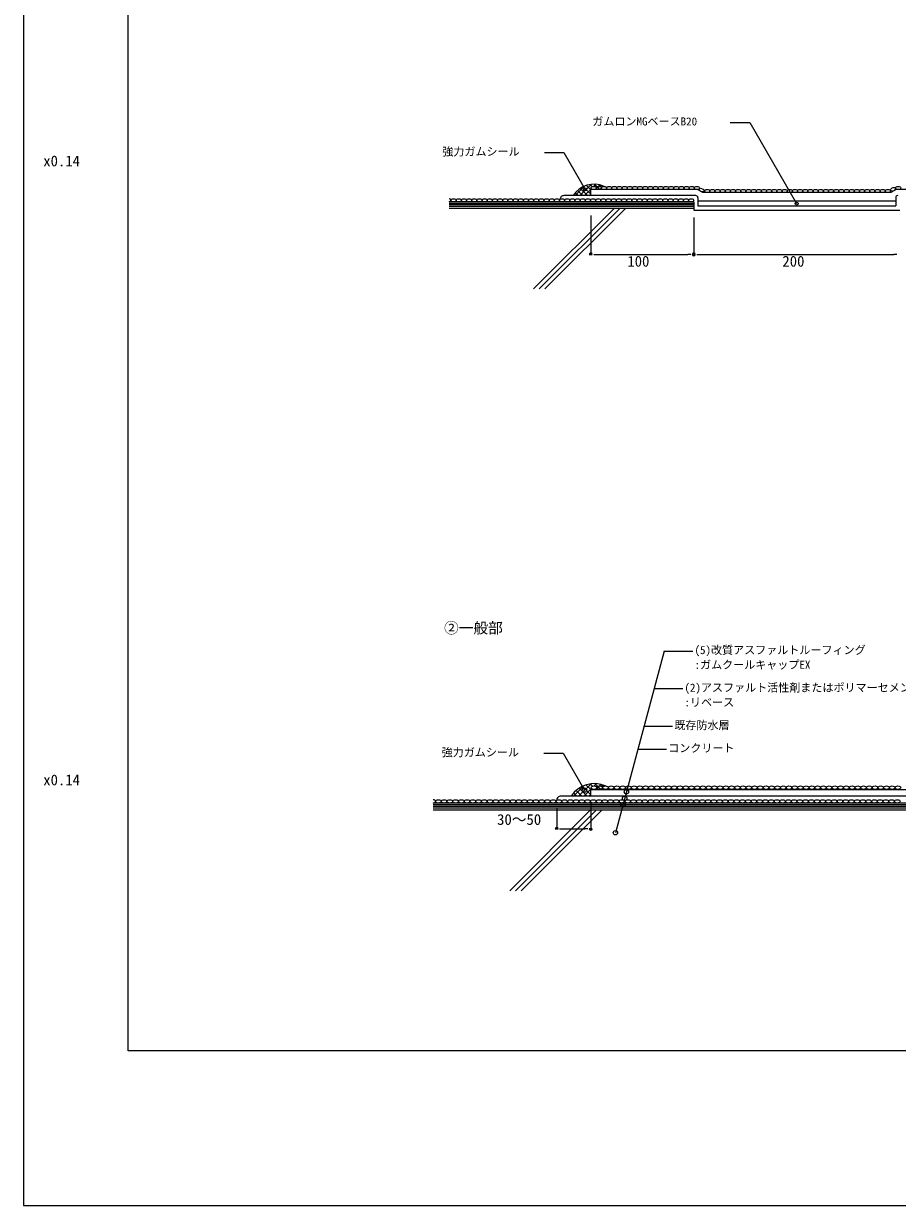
# Model space of a CAD drawing. Units: millimetres, scale not verified. Extents: x -105 to 105, y -149 to 148.
# Drawn here: x -105 to 13.7, y -148.5 to 12.2 of the extents above; entities that cross this region are included whole.
import ezdxf
from ezdxf.enums import TextEntityAlignment as Align

# ---------------------------------------------------------------- set-up
doc = ezdxf.new("R2010")
doc.units = ezdxf.units.MM
doc.header["$LTSCALE"] = 0.25
for name, color, linetype, lineweight in [('0-0_0', 7, 'Continuous', 18), ('0-1_WAKU', 7, 'Continuous', 18), ('0-3_KUTAI', 3, 'Continuous', 18), ('0-4_BOUSUI', 1, 'Continuous', 18), ('0-5_MOJI', 7, 'Continuous', 18), ('0-6_HATCH', 9, 'Continuous', 18)]:
    doc.layers.add(name, color=color, linetype=linetype, lineweight=lineweight)
doc.styles.add('ＭＳ ゴシック', font='')
doc.styles.get('ＭＳ ゴシック').set_extended_font_data('MS Gothic')

msp = doc.modelspace()

# ---------------------------------------------------------------- linework, layer by layer
at = {"layer": '0-0_0'}
for p, q in [((-28.1896, -19.2276), (-27.7896, -19.2276)), ((-27.5896, -19.2276), (-27.1896, -19.2276)), ((-14.3896, -19.2276), (-14.7896, -19.2276)), ((-13.7896, -19.2276), (-14.1896, -19.2276)), ((-14.1896, -19.2276), (-13.7896, -19.2276)), ((-13.5896, -19.2276), (-13.1896, -19.2276)), ((13.6104, -19.2276), (13.2104, -19.2276)), ((-32.8128, -97.3309), (-32.4128, -97.3309)), ((-32.2128, -97.3309), (-31.8128, -97.3309)), ((-28.3896, -97.3309), (-28.7896, -97.3309)), ((-27.7896, -97.3309), (-28.1896, -97.3309))]:
    msp.add_line(p, q, dxfattribs=at)
for centre, start, end in [((-27.9896, -19.2276), 0, 180), ((-13.9896, -19.2276), 0, 180), ((-13.9896, -19.2276), 180, 0), ((-32.6128, -97.3309), 0, 180), ((-27.9896, -97.3309), 180, 0)]:
    msp.add_arc(centre, 0.2, start, end, dxfattribs=at)
at = {"layer": '0-1_WAKU'}
for points in [[(-105.0423, -148.529), (104.9577, -148.529), (104.9577, 148.471), (-105.0423, 148.471)], [(-90.8423, 121.471), (93.4577, 121.471), (93.4577, -127.529), (-90.8423, -127.529)]]:
    msp.add_lwpolyline(points, close=True, dxfattribs=at)
at = {"layer": '0-3_KUTAI'}
for p, q in [((-13.9896, -12.9125), (-13.9896, -13.1925)), ((-13.9896, -13.1925), (14.0104, -13.1925)), ((-49.3815, -94.7652), (44.4577, -94.7652))]:
    msp.add_line(p, q, dxfattribs=at)
msp.add_lwpolyline([(-47.2423, -12.9125), (-13.9896, -12.9125), (-13.9896, -13.1925)], dxfattribs=at)
at = {"layer": '0-4_BOUSUI'}
for p, q in [((-13.7096, -11.2325), (-31.6484, -11.2325)), ((-27.9896, -11.2325), (-27.9896, -10.3925)), ((-13.9896, -12.0725), (-47.2423, -12.0725)), ((-13.9896, -12.2825), (-47.2423, -12.2825)), ((-13.9896, -12.4925), (-47.2423, -12.4925)), ((-13.9896, -12.7025), (-47.2423, -12.7025)), ((-13.9896, -12.0725), (-13.9896, -12.9125)), ((-13.4296, -11.5125), (-13.4296, -12.6325)), ((-13.4296, -11.9325), (13.4504, -11.9325)), ((-13.4296, -12.6325), (13.4504, -12.6325)), ((13.4504, -11.5125), (13.4504, -12.6325)), ((44.4577, -92.8985), (-32.0549, -92.8985)), ((-27.9896, -92.8985), (-27.9896, -91.9652)), ((-27.9896, -91.9652), (44.4577, -91.9652)), ((44.4577, -93.8318), (-49.3815, -93.8318)), ((44.4577, -94.0652), (-49.3815, -94.0652)), ((44.4577, -94.2985), (-49.3815, -94.2985)), ((44.4577, -94.5318), (-49.3815, -94.5318))]:
    msp.add_line(p, q, dxfattribs=at)
msp.add_lwpolyline([(44.4577, -10.3925), (13.4977, -10.3925), (12.7977, -10.8125), (-12.7769, -10.8125), (-13.4769, -10.3925), (-27.9896, -10.3925)], dxfattribs=at)
for centre, radius, start, end in [((-31.6767, -11.7055), 0.4738, 86.57759, 182.3989), ((-27.5543, -13.0515), 3.3689, 66.05564, 147.32093), ((-13.7096, -11.5125), 0.28, 0, 90), ((13.7304, -11.5125), 0.28, 90, 180), ((-27.5059, -94.9196), 3.7432, 66.05564, 147.32093), ((-32.0863, -93.424), 0.5265, 86.57759, 182.3989)]:
    msp.add_arc(centre, radius, start, end, dxfattribs=at)
for centre, major_axis in [((-27.5895, -10.1825), (-0.3509, 0)), ((-26.8882, -10.1825), (-0.3509, 0)), ((-26.187, -10.1825), (-0.3509, 0)), ((-25.4858, -10.1825), (-0.3509, 0)), ((-24.7845, -10.1825), (-0.3509, 0)), ((-24.0833, -10.1825), (-0.3509, 0)), ((-23.3821, -10.1825), (-0.3509, 0)), ((-22.6809, -10.1825), (-0.3509, 0)), ((-21.9796, -10.1825), (-0.3509, 0)), ((-21.2784, -10.1825), (-0.3509, 0)), ((-20.5772, -10.1825), (-0.3509, 0)), ((-19.8759, -10.1825), (-0.3509, 0)), ((-19.1747, -10.1825), (-0.3509, 0)), ((-18.4735, -10.1825), (-0.3509, 0)), ((-17.7722, -10.1825), (-0.3509, 0)), ((-17.071, -10.1825), (-0.3509, 0)), ((-16.3698, -10.1825), (-0.3509, 0)), ((-15.6685, -10.1825), (-0.3509, 0)), ((-14.9673, -10.1825), (-0.3509, 0)), ((-14.2661, -10.1825), (-0.3509, 0)), ((-13.5649, -10.1825), (-0.3509, 0)), ((-12.928, -10.4774), (-0.3104, 0.1637)), ((-12.1624, -10.6025), (-0.3509, 0)), ((-11.4612, -10.6025), (-0.3509, 0)), ((-10.7599, -10.6025), (-0.3509, 0)), ((-10.0587, -10.6025), (-0.3509, 0)), ((-9.3575, -10.6025), (-0.3509, 0)), ((-8.6562, -10.6025), (-0.3509, 0)), ((-7.955, -10.6025), (-0.3509, 0)), ((-7.2538, -10.6025), (-0.3509, 0)), ((-6.5526, -10.6025), (-0.3509, 0)), ((-5.8513, -10.6025), (-0.3509, 0)), ((-5.1501, -10.6025), (-0.3509, 0)), ((-4.4489, -10.6025), (-0.3509, 0)), ((-3.7476, -10.6025), (-0.3509, 0)), ((-3.0464, -10.6025), (-0.3509, 0)), ((-2.3452, -10.6025), (-0.3509, 0)), ((-1.6439, -10.6025), (-0.3509, 0)), ((-0.9427, -10.6025), (-0.3509, 0)), ((-0.2415, -10.6025), (-0.3509, 0)), ((0.4598, -10.6025), (-0.3509, 0)), ((1.161, -10.6025), (-0.3509, 0)), ((1.8622, -10.6025), (-0.3509, 0)), ((2.5634, -10.6025), (-0.3509, 0)), ((3.2647, -10.6025), (-0.3509, 0)), ((3.9659, -10.6025), (-0.3509, 0)), ((4.6671, -10.6025), (-0.3509, 0)), ((5.3684, -10.6025), (-0.3509, 0)), ((6.0696, -10.6025), (-0.3509, 0)), ((6.7708, -10.6025), (-0.3509, 0)), ((7.4721, -10.6025), (-0.3509, 0)), ((8.1733, -10.6025), (-0.3509, 0)), ((8.8745, -10.6025), (-0.3509, 0)), ((9.5757, -10.6025), (-0.3509, 0)), ((10.277, -10.6025), (-0.3509, 0)), ((10.9782, -10.6025), (-0.3509, 0)), ((11.6794, -10.6025), (-0.3509, 0)), ((12.3807, -10.6025), (-0.3509, 0)), ((13.0767, -10.3803), (-0.3133, -0.158)), ((13.7831, -10.1825), (-0.3509, 0)), ((-46.6213, -11.8625), (-0.3509, 0)), ((-45.9195, -11.8625), (-0.3509, 0)), ((-45.2178, -11.8625), (-0.3509, 0)), ((-44.516, -11.8625), (-0.3509, 0)), ((-43.8143, -11.8625), (-0.3509, 0)), ((-43.1125, -11.8625), (-0.3509, 0)), ((-42.4108, -11.8625), (-0.3509, 0)), ((-41.709, -11.8625), (-0.3509, 0)), ((-41.0072, -11.8625), (-0.3509, 0)), ((-40.3055, -11.8625), (-0.3509, 0)), ((-39.6037, -11.8625), (-0.3509, 0)), ((-38.902, -11.8625), (-0.3509, 0)), ((-38.2002, -11.8625), (-0.3509, 0)), ((-37.4985, -11.8625), (-0.3509, 0)), ((-36.7967, -11.8625), (-0.3509, 0)), ((-36.0949, -11.8625), (-0.3509, 0)), ((-35.3932, -11.8625), (-0.3509, 0)), ((-34.6914, -11.8625), (-0.3509, 0)), ((-33.9897, -11.8625), (-0.3509, 0)), ((-33.2879, -11.8625), (-0.3509, 0)), ((-32.5862, -11.8625), (-0.3509, 0)), ((-31.8844, -11.8625), (-0.3509, 0)), ((-31.1826, -11.8625), (-0.3509, 0)), ((-30.4809, -11.8625), (-0.3509, 0)), ((-29.7791, -11.8625), (-0.3509, 0)), ((-29.0774, -11.8625), (-0.3509, 0)), ((-28.3756, -11.8625), (-0.3509, 0)), ((-27.6739, -11.8625), (-0.3509, 0)), ((-26.9721, -11.8625), (-0.3509, 0)), ((-26.2704, -11.8625), (-0.3509, 0)), ((-25.5686, -11.8625), (-0.3509, 0)), ((-24.8668, -11.8625), (-0.3509, 0)), ((-24.1651, -11.8625), (-0.3509, 0)), ((-23.4633, -11.8625), (-0.3509, 0)), ((-22.7616, -11.8625), (-0.3509, 0)), ((-22.0598, -11.8625), (-0.3509, 0)), ((-21.3581, -11.8625), (-0.3509, 0)), ((-20.6563, -11.8625), (-0.3509, 0)), ((-19.9545, -11.8625), (-0.3509, 0)), ((-19.2528, -11.8625), (-0.3509, 0)), ((-18.551, -11.8625), (-0.3509, 0)), ((-17.8493, -11.8625), (-0.3509, 0)), ((-17.1475, -11.8625), (-0.3509, 0)), ((-16.4458, -11.8625), (-0.3509, 0)), ((-15.744, -11.8625), (-0.3509, 0)), ((-15.0422, -11.8625), (-0.3509, 0)), ((-14.3405, -11.8625), (-0.3509, 0)), ((-27.545, -91.7318), (-0.3899, 0)), ((-26.7659, -91.7318), (-0.3899, 0)), ((-25.9867, -91.7318), (-0.3899, 0)), ((-25.2076, -91.7318), (-0.3899, 0)), ((-24.4284, -91.7318), (-0.3899, 0)), ((-23.6493, -91.7318), (-0.3899, 0)), ((-22.8701, -91.7318), (-0.3899, 0)), ((-22.091, -91.7318), (-0.3899, 0)), ((-21.3118, -91.7318), (-0.3899, 0)), ((-20.5327, -91.7318), (-0.3899, 0)), ((-19.7536, -91.7318), (-0.3899, 0)), ((-18.9744, -91.7318), (-0.3899, 0)), ((-18.1953, -91.7318), (-0.3899, 0)), ((-17.4161, -91.7318), (-0.3899, 0)), ((-16.637, -91.7318), (-0.3899, 0)), ((-15.8578, -91.7318), (-0.3899, 0)), ((-15.0787, -91.7318), (-0.3899, 0)), ((-14.2995, -91.7318), (-0.3899, 0)), ((-13.5204, -91.7318), (-0.3899, 0)), ((-12.7407, -91.7318), (-0.3899, 0)), ((-11.9615, -91.7318), (-0.3899, 0)), ((-11.1824, -91.7318), (-0.3899, 0)), ((-10.4032, -91.7318), (-0.3899, 0)), ((-9.6241, -91.7318), (-0.3899, 0)), ((-8.8449, -91.7318), (-0.3899, 0)), ((-8.0658, -91.7318), (-0.3899, 0)), ((-7.2867, -91.7318), (-0.3899, 0)), ((-6.5075, -91.7318), (-0.3899, 0)), ((-5.7284, -91.7318), (-0.3899, 0)), ((-4.9492, -91.7318), (-0.3899, 0)), ((-4.1701, -91.7318), (-0.3899, 0)), ((-3.3909, -91.7318), (-0.3899, 0)), ((-2.6118, -91.7318), (-0.3899, 0)), ((-1.8326, -91.7318), (-0.3899, 0)), ((-1.0535, -91.7318), (-0.3899, 0)), ((-0.2743, -91.7318), (-0.3899, 0)), ((0.5048, -91.7318), (-0.3899, 0)), ((1.2845, -91.7318), (-0.3899, 0)), ((2.0637, -91.7318), (-0.3899, 0)), ((2.8428, -91.7318), (-0.3899, 0)), ((3.622, -91.7318), (-0.3899, 0)), ((4.4011, -91.7318), (-0.3899, 0)), ((5.1803, -91.7318), (-0.3899, 0)), ((5.9594, -91.7318), (-0.3899, 0)), ((6.7385, -91.7318), (-0.3899, 0)), ((7.5177, -91.7318), (-0.3899, 0)), ((8.2968, -91.7318), (-0.3899, 0)), ((9.076, -91.7318), (-0.3899, 0)), ((9.8551, -91.7318), (-0.3899, 0)), ((10.6343, -91.7318), (-0.3899, 0)), ((11.4134, -91.7318), (-0.3899, 0)), ((12.1926, -91.7318), (-0.3899, 0)), ((12.9717, -91.7318), (-0.3899, 0)), ((13.7508, -91.7318), (-0.3899, 0)), ((-48.6915, -93.5985), (-0.3899, 0)), ((-47.9118, -93.5985), (-0.3899, 0)), ((-47.132, -93.5985), (-0.3899, 0)), ((-46.3523, -93.5985), (-0.3899, 0)), ((-45.5726, -93.5985), (-0.3899, 0)), ((-44.7928, -93.5985), (-0.3899, 0)), ((-44.0131, -93.5985), (-0.3899, 0)), ((-43.2334, -93.5985), (-0.3899, 0)), ((-42.4537, -93.5985), (-0.3899, 0)), ((-41.6739, -93.5985), (-0.3899, 0)), ((-40.8942, -93.5985), (-0.3899, 0)), ((-40.1145, -93.5985), (-0.3899, 0)), ((-39.3347, -93.5985), (-0.3899, 0)), ((-38.555, -93.5985), (-0.3899, 0)), ((-37.7753, -93.5985), (-0.3899, 0)), ((-36.9955, -93.5985), (-0.3899, 0)), ((-36.2158, -93.5985), (-0.3899, 0)), ((-35.4361, -93.5985), (-0.3899, 0)), ((-34.6564, -93.5985), (-0.3899, 0)), ((-33.8766, -93.5985), (-0.3899, 0)), ((-33.0969, -93.5985), (-0.3899, 0)), ((-32.3172, -93.5985), (-0.3899, 0)), ((-31.5374, -93.5985), (-0.3899, 0)), ((-30.7577, -93.5985), (-0.3899, 0)), ((-29.978, -93.5985), (-0.3899, 0)), ((-29.1982, -93.5985), (-0.3899, 0)), ((-28.4185, -93.5985), (-0.3899, 0)), ((-27.6388, -93.5985), (-0.3899, 0)), ((-26.8591, -93.5985), (-0.3899, 0)), ((-26.0793, -93.5985), (-0.3899, 0)), ((-25.2996, -93.5985), (-0.3899, 0)), ((-24.5199, -93.5985), (-0.3899, 0)), ((-23.7401, -93.5985), (-0.3899, 0)), ((-22.9604, -93.5985), (-0.3899, 0)), ((-22.1807, -93.5985), (-0.3899, 0)), ((-21.4009, -93.5985), (-0.3899, 0)), ((-20.6212, -93.5985), (-0.3899, 0)), ((-19.8415, -93.5985), (-0.3899, 0)), ((-19.0618, -93.5985), (-0.3899, 0)), ((-18.282, -93.5985), (-0.3899, 0)), ((-17.5023, -93.5985), (-0.3899, 0)), ((-16.7226, -93.5985), (-0.3899, 0)), ((-15.9428, -93.5985), (-0.3899, 0)), ((-15.1631, -93.5985), (-0.3899, 0)), ((-14.3834, -93.5985), (-0.3899, 0)), ((-13.6036, -93.5985), (-0.3899, 0)), ((-12.8239, -93.5985), (-0.3899, 0)), ((-12.0448, -93.5985), (-0.3899, 0)), ((-11.2656, -93.5985), (-0.3899, 0)), ((-10.4865, -93.5985), (-0.3899, 0)), ((-9.7073, -93.5985), (-0.3899, 0)), ((-8.9282, -93.5985), (-0.3899, 0)), ((-8.149, -93.5985), (-0.3899, 0)), ((-7.3699, -93.5985), (-0.3899, 0)), ((-6.596, -93.5985), (-0.3899, 0)), ((-5.8163, -93.5985), (-0.3899, 0)), ((-5.0366, -93.5985), (-0.3899, 0)), ((-4.2568, -93.5985), (-0.3899, 0)), ((-3.4771, -93.5985), (-0.3899, 0)), ((-2.6974, -93.5985), (-0.3899, 0)), ((-1.9176, -93.5985), (-0.3899, 0)), ((-1.1379, -93.5985), (-0.3899, 0)), ((-0.3582, -93.5985), (-0.3899, 0)), ((0.4216, -93.5985), (-0.3899, 0)), ((1.2013, -93.5985), (-0.3899, 0)), ((1.9804, -93.5985), (-0.3899, 0)), ((2.7596, -93.5985), (-0.3899, 0)), ((3.5387, -93.5985), (-0.3899, 0)), ((4.3179, -93.5985), (-0.3899, 0)), ((5.097, -93.5985), (-0.3899, 0)), ((5.8762, -93.5985), (-0.3899, 0)), ((6.6553, -93.5985), (-0.3899, 0)), ((7.4292, -93.5985), (-0.3899, 0)), ((8.2089, -93.5985), (-0.3899, 0)), ((8.9886, -93.5985), (-0.3899, 0)), ((9.7684, -93.5985), (-0.3899, 0)), ((10.5481, -93.5985), (-0.3899, 0)), ((11.3278, -93.5985), (-0.3899, 0)), ((12.1076, -93.5985), (-0.3899, 0)), ((12.8873, -93.5985), (-0.3899, 0)), ((13.667, -93.5985), (-0.3899, 0))]:
    msp.add_ellipse(centre, major_axis=major_axis, ratio=0.598498, dxfattribs=at)
for centre, major_axis in [((-47.3231, -11.8625), (-0.3509, 0)), ((-49.4712, -93.5985), (-0.3899, 0))]:
    msp.add_ellipse(centre, major_axis=major_axis, ratio=0.598498, start_param=1.8029457, end_param=4.4802396, dxfattribs=at)
at = {"layer": '0-5_MOJI'}
for p, q in [((-27.9896, -13.9125), (-27.9896, -19.2276)), ((-13.9896, -14.1925), (-13.9896, -19.2276)), ((-13.9896, -14.1925), (-13.9896, -19.2276)), ((-27.1896, -19.2276), (-14.7896, -19.2276)), ((-13.1896, -19.2276), (13.2104, -19.2276)), ((-18.0103, -73.1504), (-24.6326, -97.8652)), ((-18.0103, -73.1504), (-14.1214, -73.1504)), ((-19.3798, -78.2616), (-15.491, -78.2616)), ((-20.7494, -83.3727), (-16.8605, -83.3727)), ((-21.583, -86.4838), (-17.6941, -86.4838)), ((-32.6128, -94.424), (-32.6128, -97.3309)), ((-27.9896, -93.8985), (-27.9896, -97.3309)), ((-31.8128, -97.3309), (-28.7896, -97.3309))]:
    msp.add_line(p, q, dxfattribs=at)
for points in [[(-9.0262, -1.2718), (-6.3865, -1.2718), (-0.0123, -12.3123)], [(-34.2819, -5.3762), (-31.6422, -5.3762), (-28.7548, -10.3772)], [(-34.3634, -87.0563), (-31.7237, -87.0563), (-28.8364, -92.0574)]]:
    msp.add_lwpolyline(points, dxfattribs=at)
for centre, radius in [((-28.7548, -10.3772), 0.2), ((-0.0123, -12.3123), 0.2), ((-28.8364, -92.0574), 0.3), ((-23.3824, -93.1994), 0.3), ((-23.1425, -92.3041), 0.3), ((-23.6068, -94.0366), 0.3), ((-24.6326, -97.8652), 0.3)]:
    msp.add_circle(centre, radius, dxfattribs=at)
at = {"layer": '0-6_HATCH'}
for p, q in [((-30.3235, -11.2325), (-30.3637, -11.1923)), ((-30.0984, -11.2325), (-28.779, -9.9131)), ((-29.6948, -11.2325), (-30.0918, -10.8356)), ((-29.0662, -11.2325), (-29.778, -10.5208)), ((-29.4698, -11.2325), (-27.9423, -9.705)), ((-28.4376, -11.2325), (-29.4222, -10.2479)), ((-27.9896, -11.0519), (-29.0223, -10.0193)), ((-28.8412, -11.2325), (-27.8947, -10.2861)), ((-27.9896, -10.4233), (-28.5727, -9.8402)), ((-28.2126, -11.2325), (-27.9896, -11.0096)), ((-27.7786, -10.0057), (-28.063, -9.7213)), ((-27.5813, -9.9726), (-27.3008, -9.6922)), ((-26.7631, -10.3925), (-27.4721, -9.6836)), ((-27.3917, -10.3925), (-27.4184, -10.3659)), ((-27.3726, -10.3925), (-26.7581, -9.7781)), ((-26.4693, -10.0578), (-26.7461, -9.781)), ((-26.744, -10.3925), (-26.5378, -10.1864)), ((-26.3471, -9.9957), (-26.2831, -9.9317)), ((-24.774, -12.9125), (-35.7735, -23.912)), ((-23.9962, -12.9125), (-34.9957, -23.912)), ((-23.2185, -12.9125), (-34.2179, -23.912)), ((-30.3328, -92.8985), (-28.8667, -91.4325)), ((-29.6343, -92.8985), (-27.9371, -91.2013)), ((-27.9896, -92.6978), (-29.137, -91.5504)), ((-27.9896, -91.9993), (-28.6375, -91.3515)), ((-27.7552, -91.5353), (-28.0712, -91.2193)), ((-27.5359, -91.4986), (-27.2243, -91.187)), ((-26.6269, -91.9652), (-27.4145, -91.1775)), ((-27.304, -91.9652), (-26.6213, -91.2824)), ((-26.3003, -91.5932), (-26.6079, -91.2857)), ((-26.1646, -91.5242), (-26.0935, -91.4531)), ((-30.5828, -92.8985), (-30.6275, -92.8538)), ((-29.8843, -92.8985), (-30.3254, -92.4574)), ((-29.1858, -92.8985), (-29.9767, -92.1076)), ((-28.4874, -92.8985), (-29.5814, -91.8045)), ((-28.9358, -92.8985), (-27.8842, -91.8469)), ((-28.2374, -92.8985), (-27.9896, -92.6507)), ((-27.3253, -91.9652), (-27.3549, -91.9356)), ((-26.6056, -91.9652), (-26.3765, -91.7361)), ((-28.0031, -94.7652), (-39.0026, -105.7646)), ((-27.2253, -94.7652), (-38.2248, -105.7646)), ((-26.4476, -94.7652), (-37.447, -105.7646))]:
    msp.add_line(p, q, dxfattribs=at)

# ---------------------------------------------------------------- texts
at = {"layer": '0-0_0', "style": 'ＭＳ ゴシック'}
for p in [(-102.3754, -7.6864), (-102.3754, -91.851)]:
    msp.add_text('x0.14', height=1.466, dxfattribs=at).set_placement(p, align=Align.BOTTOM_LEFT)
at = {"layer": '0-5_MOJI', "style": 'ＭＳ ゴシック'}
for s, height, p in [('ガムロンMGベースB20', 1.1, (-27.7773, -2.0218)), ('強力ガムシール', 1.1, (-48.1599, -6.1262)), ('100', 1.466, (-23.015, -21.3276)), ('200', 1.466, (-1.949, -21.3276)), ('②一般部', 1.466, (-47.9259, -71.1891)), ('(5)改質アスファルトルーフィング', 1.1, (-13.8881, -73.9004)), (':ガムクールキャップEX', 1.1, (-13.8881, -75.9004)), ('(2)アスファルト活性剤またはポリマーセメント系下地調整材', 1.1, (-15.2576, -79.0116)), (':リベース', 1.1, (-15.2576, -81.0116)), ('既存防水層', 1.1, (-16.6271, -84.1227)), ('強力ガムシール', 1.1, (-48.2415, -87.8063)), ('コンクリート', 1.1, (-17.4608, -87.2338)), ('30～50', 1.466, (-40.712, -97.2309))]:
    msp.add_text(s, height=height, dxfattribs=at).set_placement(p, align=Align.BOTTOM_LEFT)

doc.saveas('drawing.dxf')
